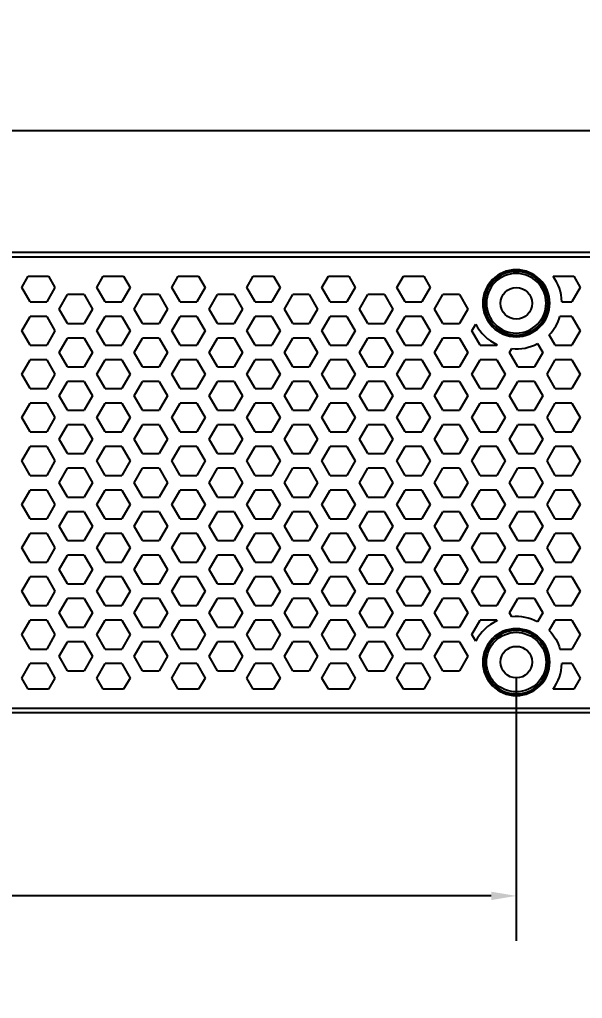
# Model space of a CAD drawing. Header units: inches. Extents: x 0.1 to 21.8, y 1.5 to 18.3.
# Drawn here: x 14.149 to 16.393, y 9.399 to 13.305 of the extents above; entities that cross this region are included whole.
import ezdxf

# ---------------------------------------------------------------- set-up
doc = ezdxf.new("R2010")
doc.units = ezdxf.units.IN
doc.header["$MEASUREMENT"] = 0
doc.layers.get('Defpoints').update_dxf_attribs({"color": 1})
doc.layers.add('Honeycomb', color=7, linetype='Continuous', true_color=0xffffff)
doc.styles.get("Standard").update_dxf_attribs({"font": 'Arial.ttf'})
doc.dimstyles.new('.1 DIM', dxfattribs={"dimscale": 0, "dimtxt": 0.15, "dimasz": 0.1, "dimexe": 0.18, "dimexo": 0.0625, "dimgap": 0.09, "dimtad": 0, "dimtih": 1, "dimtoh": 1, "dimdec": 5, "dimzin": 0, "dimdsep": 46, "dimlunit": 4, "dimtxsty": 'Standard', "dimcen": 0.09, "dimadec": 0, "dimazin": 0, "dimtfac": 1, "dimtdec": 5, "dimtofl": 0, "dimtmove": 0, "dimatfit": 3, "dimfxl": 1, "dimtolj": 1, "dimtzin": 0, "dimarcsym": 0})

# ---------------------------------------------------------------- blocks, each defined once
blk = doc.blocks.new('*D34')
at = {"layer": 'Defpoints', "color": 0, "lineweight": -2, "transparency": 16777216}
for p, q in [((5.7391, 11.5196), (5.7391, 13.0407)), ((17.6225, 11.5196), (17.6225, 13.0407)), ((5.8391, 12.8607), (11.0229, 12.8607)), ((17.5225, 12.8607), (12.3387, 12.8607))]:
    blk.add_line(p, q, dxfattribs=at)
at = {"layer": 'Defpoints', "color": 0, "transparency": 16777216}
for p in [(17.6225, 12.8607), (5.7391, 11.4571), (17.6225, 11.4571)]:
    blk.add_point(p, dxfattribs=at)
for points in [[(5.8391, 12.8773), (5.8391, 12.844), (5.7391, 12.8607)], [(17.5225, 12.8773), (17.5225, 12.844), (17.6225, 12.8607)]]:
    blk.add_solid(points, dxfattribs=at)
at = {"layer": 'Defpoints', "color": 0, "transparency": 16777216, "char_height": 0.15, "attachment_point": 5}
for s, insert in [('\\A1;11{\\H1x;\\S7/8;}"', (11.6808, 13.125)), ('\\A1;[301.84 mm]', (11.6808, 12.6752))]:
    blk.add_mtext(s, dxfattribs=dict(at, insert=insert))
blk = doc.blocks.new('*D35')
at = {"layer": 'Defpoints', "color": 0, "lineweight": -2, "transparency": 16777216}
for p, q in [((7.2322, 10.6786), (7.2322, 9.6283)), ((16.1294, 10.6786), (16.1294, 9.6283)), ((7.3322, 9.8083), (11.0229, 9.8083)), ((16.0294, 9.8083), (12.3387, 9.8083))]:
    blk.add_line(p, q, dxfattribs=at)
at = {"layer": 'Defpoints', "color": 0, "transparency": 16777216}
for p in [(7.2322, 10.7411), (16.1294, 10.7411), (16.1294, 9.8083)]:
    blk.add_point(p, dxfattribs=at)
for points in [[(7.3322, 9.8249), (7.3322, 9.7916), (7.2322, 9.8083)], [(16.0294, 9.8249), (16.0294, 9.7916), (16.1294, 9.8083)]]:
    blk.add_solid(points, dxfattribs=at)
at = {"layer": 'Defpoints', "color": 0, "transparency": 16777216, "char_height": 0.15, "attachment_point": 5}
for s, insert in [('\\A1;8{\\H1x;\\S29/32;}"', (11.6808, 10.0757)), ('\\A1;[225.99 mm]', (11.6808, 9.6228))]:
    blk.add_mtext(s, dxfattribs=dict(at, insert=insert))

msp = doc.modelspace()

# ---------------------------------------------------------------- linework, layer by layer
at = {"layer": 'Honeycomb', "color": 250, "linetype": 'Continuous'}
for p, q in [((17.607626, 12.375964), (5.753976, 12.375964)), ((5.770691, 12.358748), (17.590911, 12.358748)), ((14.157667, 12.236569), (14.183426, 12.281185)), ((14.183426, 12.281185), (14.264492, 12.281185)), ((14.264492, 12.281185), (14.290251, 12.236569)), ((14.456862, 12.236569), (14.482621, 12.281185)), ((14.482621, 12.281185), (14.563687, 12.281185)), ((14.563687, 12.281185), (14.589446, 12.236569)), ((14.756057, 12.236569), (14.781817, 12.281185)), ((14.781817, 12.281185), (14.862882, 12.281185)), ((14.862882, 12.281185), (14.888641, 12.236569)), ((15.055252, 12.236569), (15.081012, 12.281185)), ((15.081012, 12.281185), (15.162077, 12.281185)), ((15.162077, 12.281185), (15.187836, 12.236569)), ((15.354447, 12.236569), (15.380207, 12.281185)), ((15.380207, 12.281185), (15.461272, 12.281185)), ((15.461272, 12.281185), (15.487031, 12.236569)), ((15.653643, 12.236569), (15.679402, 12.281185)), ((15.679402, 12.281185), (15.760467, 12.281185)), ((15.760467, 12.281185), (15.786226, 12.236569)), ((16.275878, 12.281185), (16.358857, 12.281185)), ((16.358857, 12.281185), (16.384616, 12.236569)), ((14.190813, 12.179158), (14.157667, 12.236569)), ((14.290251, 12.236569), (14.257105, 12.179158)), ((14.490008, 12.179158), (14.456862, 12.236569)), ((14.589446, 12.236569), (14.5563, 12.179158)), ((14.789203, 12.179158), (14.756057, 12.236569)), ((14.888641, 12.236569), (14.855495, 12.179158)), ((15.088398, 12.179158), (15.055252, 12.236569)), ((15.187836, 12.236569), (15.15469, 12.179158)), ((15.387593, 12.179158), (15.354447, 12.236569)), ((15.487031, 12.236569), (15.453885, 12.179158)), ((15.686788, 12.179158), (15.653643, 12.236569)), ((15.786226, 12.236569), (15.75308, 12.179158)), ((16.384616, 12.236569), (16.35147, 12.179158)), ((14.307265, 12.149959), (14.340411, 12.20737)), ((14.406702, 12.20737), (14.340411, 12.20737)), ((14.406702, 12.20737), (14.439848, 12.149959)), ((14.60646, 12.149959), (14.639606, 12.20737)), ((14.705898, 12.20737), (14.639606, 12.20737)), ((14.705898, 12.20737), (14.739043, 12.149959)), ((14.905655, 12.149959), (14.938801, 12.20737)), ((15.005093, 12.20737), (14.938801, 12.20737)), ((15.005093, 12.20737), (15.038238, 12.149959)), ((15.20485, 12.149959), (15.237996, 12.20737)), ((15.304288, 12.20737), (15.237996, 12.20737)), ((15.304288, 12.20737), (15.337434, 12.149959)), ((15.504045, 12.149959), (15.537191, 12.20737)), ((15.603483, 12.20737), (15.537191, 12.20737)), ((15.603483, 12.20737), (15.636629, 12.149959)), ((15.80324, 12.149959), (15.836386, 12.20737)), ((15.902678, 12.20737), (15.836386, 12.20737)), ((15.902678, 12.20737), (15.935824, 12.149959)), ((14.190813, 12.179158), (14.257105, 12.179158)), ((14.340411, 12.092549), (14.307265, 12.149959)), ((14.439848, 12.149959), (14.406702, 12.092549)), ((14.490008, 12.179158), (14.5563, 12.179158)), ((14.639606, 12.092549), (14.60646, 12.149959)), ((14.739043, 12.149959), (14.705898, 12.092549)), ((14.789203, 12.179158), (14.855495, 12.179158)), ((14.938801, 12.092549), (14.905655, 12.149959)), ((15.038238, 12.149959), (15.005093, 12.092549)), ((15.088398, 12.179158), (15.15469, 12.179158)), ((15.237996, 12.092549), (15.20485, 12.149959)), ((15.337434, 12.149959), (15.304288, 12.092549)), ((15.387593, 12.179158), (15.453885, 12.179158)), ((15.537191, 12.092549), (15.504045, 12.149959)), ((15.636629, 12.149959), (15.603483, 12.092549)), ((15.686788, 12.179158), (15.75308, 12.179158)), ((15.836386, 12.092549), (15.80324, 12.149959)), ((15.935824, 12.149959), (15.902678, 12.092549)), ((16.311324, 12.179158), (16.35147, 12.179158)), ((14.157667, 12.06335), (14.190813, 12.120761)), ((14.257105, 12.120761), (14.190813, 12.120761)), ((14.257105, 12.120761), (14.290251, 12.06335)), ((14.456862, 12.06335), (14.490008, 12.120761)), ((14.5563, 12.120761), (14.490008, 12.120761)), ((14.5563, 12.120761), (14.589446, 12.06335)), ((14.756057, 12.06335), (14.789203, 12.120761)), ((14.855495, 12.120761), (14.789203, 12.120761)), ((14.855495, 12.120761), (14.888641, 12.06335)), ((15.055252, 12.06335), (15.088398, 12.120761)), ((15.15469, 12.120761), (15.088398, 12.120761)), ((15.15469, 12.120761), (15.187836, 12.06335)), ((15.354447, 12.06335), (15.387593, 12.120761)), ((15.453885, 12.120761), (15.387593, 12.120761)), ((15.453885, 12.120761), (15.487031, 12.06335)), ((15.653643, 12.06335), (15.686788, 12.120761)), ((15.75308, 12.120761), (15.686788, 12.120761)), ((15.75308, 12.120761), (15.786226, 12.06335)), ((16.35147, 12.120761), (16.303736, 12.120761)), ((16.35147, 12.120761), (16.384616, 12.06335)), ((14.340411, 12.092549), (14.406702, 12.092549)), ((14.639606, 12.092549), (14.705898, 12.092549)), ((14.938801, 12.092549), (15.005093, 12.092549)), ((15.237996, 12.092549), (15.304288, 12.092549)), ((15.537191, 12.092549), (15.603483, 12.092549)), ((15.836386, 12.092549), (15.902678, 12.092549)), ((15.952838, 12.06335), (15.967773, 12.08922)), ((14.190813, 12.00594), (14.157667, 12.06335)), ((14.290251, 12.06335), (14.257105, 12.00594)), ((14.307265, 11.976741), (14.340411, 12.034152)), ((14.406702, 12.034152), (14.340411, 12.034152)), ((14.406702, 12.034152), (14.439848, 11.976741)), ((14.490008, 12.00594), (14.456862, 12.06335)), ((14.589446, 12.06335), (14.5563, 12.00594)), ((14.60646, 11.976741), (14.639606, 12.034152)), ((14.705898, 12.034152), (14.639606, 12.034152)), ((14.705898, 12.034152), (14.739043, 11.976741)), ((14.789203, 12.00594), (14.756057, 12.06335)), ((14.888641, 12.06335), (14.855495, 12.00594)), ((14.905655, 11.976741), (14.938801, 12.034152)), ((15.005093, 12.034152), (14.938801, 12.034152)), ((15.005093, 12.034152), (15.038238, 11.976741)), ((15.088398, 12.00594), (15.055252, 12.06335)), ((15.187836, 12.06335), (15.15469, 12.00594)), ((15.20485, 11.976741), (15.237996, 12.034152)), ((15.304288, 12.034152), (15.237996, 12.034152)), ((15.304288, 12.034152), (15.337434, 11.976741)), ((15.387593, 12.00594), (15.354447, 12.06335)), ((15.487031, 12.06335), (15.453885, 12.00594)), ((15.504045, 11.976741), (15.537191, 12.034152)), ((15.603483, 12.034152), (15.537191, 12.034152)), ((15.603483, 12.034152), (15.636629, 11.976741)), ((15.686788, 12.00594), (15.653643, 12.06335)), ((15.786226, 12.06335), (15.75308, 12.00594)), ((15.80324, 11.976741), (15.836386, 12.034152)), ((15.902678, 12.034152), (15.836386, 12.034152)), ((15.902678, 12.034152), (15.935824, 11.976741)), ((15.985983, 12.00594), (15.952838, 12.06335)), ((16.285179, 12.00594), (16.261172, 12.04752)), ((16.384616, 12.06335), (16.35147, 12.00594)), ((14.190813, 12.00594), (14.257105, 12.00594)), ((14.490008, 12.00594), (14.5563, 12.00594)), ((14.789203, 12.00594), (14.855495, 12.00594)), ((15.088398, 12.00594), (15.15469, 12.00594)), ((15.387593, 12.00594), (15.453885, 12.00594)), ((15.686788, 12.00594), (15.75308, 12.00594)), ((15.985983, 12.00594), (16.052275, 12.00594)), ((16.05329, 12.007698), (16.052275, 12.00594)), ((16.102435, 11.976741), (16.111217, 11.991952)), ((16.214545, 12.012203), (16.235019, 11.976741)), ((16.285179, 12.00594), (16.35147, 12.00594)), ((14.340411, 11.919331), (14.307265, 11.976741)), ((14.439848, 11.976741), (14.406702, 11.919331)), ((14.639606, 11.919331), (14.60646, 11.976741)), ((14.739043, 11.976741), (14.705898, 11.919331)), ((14.938801, 11.919331), (14.905655, 11.976741)), ((15.038238, 11.976741), (15.005093, 11.919331)), ((15.237996, 11.919331), (15.20485, 11.976741)), ((15.337434, 11.976741), (15.304288, 11.919331)), ((15.537191, 11.919331), (15.504045, 11.976741)), ((15.636629, 11.976741), (15.603483, 11.919331)), ((15.836386, 11.919331), (15.80324, 11.976741)), ((15.935824, 11.976741), (15.902678, 11.919331)), ((16.135581, 11.919331), (16.102435, 11.976741)), ((16.235019, 11.976741), (16.201873, 11.919331)), ((14.157667, 11.890132), (14.190813, 11.947543)), ((14.257105, 11.947543), (14.190813, 11.947543)), ((14.257105, 11.947543), (14.290251, 11.890132)), ((14.340411, 11.919331), (14.406702, 11.919331)), ((14.456862, 11.890132), (14.490008, 11.947543)), ((14.5563, 11.947543), (14.490008, 11.947543)), ((14.5563, 11.947543), (14.589446, 11.890132)), ((14.639606, 11.919331), (14.705898, 11.919331)), ((14.756057, 11.890132), (14.789203, 11.947543)), ((14.855495, 11.947543), (14.789203, 11.947543)), ((14.855495, 11.947543), (14.888641, 11.890132)), ((14.938801, 11.919331), (15.005093, 11.919331)), ((15.055252, 11.890132), (15.088398, 11.947543)), ((15.15469, 11.947543), (15.088398, 11.947543)), ((15.15469, 11.947543), (15.187836, 11.890132)), ((15.237996, 11.919331), (15.304288, 11.919331)), ((15.354447, 11.890132), (15.387593, 11.947543)), ((15.453885, 11.947543), (15.387593, 11.947543)), ((15.453885, 11.947543), (15.487031, 11.890132)), ((15.537191, 11.919331), (15.603483, 11.919331)), ((15.653643, 11.890132), (15.686788, 11.947543)), ((15.75308, 11.947543), (15.686788, 11.947543)), ((15.75308, 11.947543), (15.786226, 11.890132)), ((15.836386, 11.919331), (15.902678, 11.919331)), ((15.952838, 11.890132), (15.985983, 11.947543)), ((16.052275, 11.947543), (15.985983, 11.947543)), ((16.052275, 11.947543), (16.085421, 11.890132)), ((16.135581, 11.919331), (16.201873, 11.919331)), ((16.252033, 11.890132), (16.285179, 11.947543)), ((16.35147, 11.947543), (16.285179, 11.947543)), ((16.35147, 11.947543), (16.384616, 11.890132)), ((14.190813, 11.832722), (14.157667, 11.890132)), ((14.290251, 11.890132), (14.257105, 11.832722)), ((14.490008, 11.832722), (14.456862, 11.890132)), ((14.589446, 11.890132), (14.5563, 11.832722)), ((14.789203, 11.832722), (14.756057, 11.890132)), ((14.888641, 11.890132), (14.855495, 11.832722)), ((15.088398, 11.832722), (15.055252, 11.890132)), ((15.187836, 11.890132), (15.15469, 11.832722)), ((15.387593, 11.832722), (15.354447, 11.890132)), ((15.487031, 11.890132), (15.453885, 11.832722)), ((15.686788, 11.832722), (15.653643, 11.890132)), ((15.786226, 11.890132), (15.75308, 11.832722)), ((15.985983, 11.832722), (15.952838, 11.890132)), ((16.085421, 11.890132), (16.052275, 11.832722)), ((16.285179, 11.832722), (16.252033, 11.890132)), ((16.384616, 11.890132), (16.35147, 11.832722)), ((14.307265, 11.803523), (14.340411, 11.860933)), ((14.406702, 11.860933), (14.340411, 11.860933)), ((14.406702, 11.860933), (14.439848, 11.803523)), ((14.60646, 11.803523), (14.639606, 11.860933)), ((14.705898, 11.860933), (14.639606, 11.860933)), ((14.705898, 11.860933), (14.739043, 11.803523)), ((14.905655, 11.803523), (14.938801, 11.860933)), ((15.005093, 11.860933), (14.938801, 11.860933)), ((15.005093, 11.860933), (15.038238, 11.803523)), ((15.20485, 11.803523), (15.237996, 11.860933)), ((15.304288, 11.860933), (15.237996, 11.860933)), ((15.304288, 11.860933), (15.337434, 11.803523)), ((15.504045, 11.803523), (15.537191, 11.860933)), ((15.603483, 11.860933), (15.537191, 11.860933)), ((15.603483, 11.860933), (15.636629, 11.803523)), ((15.80324, 11.803523), (15.836386, 11.860933)), ((15.902678, 11.860933), (15.836386, 11.860933)), ((15.902678, 11.860933), (15.935824, 11.803523)), ((16.102435, 11.803523), (16.135581, 11.860933)), ((16.201873, 11.860933), (16.135581, 11.860933)), ((16.201873, 11.860933), (16.235019, 11.803523)), ((14.190813, 11.832722), (14.257105, 11.832722)), ((14.340411, 11.746113), (14.307265, 11.803523)), ((14.439848, 11.803523), (14.406702, 11.746113)), ((14.490008, 11.832722), (14.5563, 11.832722)), ((14.639606, 11.746113), (14.60646, 11.803523)), ((14.739043, 11.803523), (14.705898, 11.746113)), ((14.789203, 11.832722), (14.855495, 11.832722)), ((14.938801, 11.746113), (14.905655, 11.803523)), ((15.038238, 11.803523), (15.005093, 11.746113)), ((15.088398, 11.832722), (15.15469, 11.832722)), ((15.237996, 11.746113), (15.20485, 11.803523)), ((15.337434, 11.803523), (15.304288, 11.746113)), ((15.387593, 11.832722), (15.453885, 11.832722)), ((15.537191, 11.746113), (15.504045, 11.803523)), ((15.636629, 11.803523), (15.603483, 11.746113)), ((15.686788, 11.832722), (15.75308, 11.832722)), ((15.836386, 11.746113), (15.80324, 11.803523)), ((15.935824, 11.803523), (15.902678, 11.746113)), ((15.985983, 11.832722), (16.052275, 11.832722)), ((16.135581, 11.746113), (16.102435, 11.803523)), ((16.235019, 11.803523), (16.201873, 11.746113)), ((16.285179, 11.832722), (16.35147, 11.832722)), ((14.157667, 11.716914), (14.190813, 11.774324)), ((14.257105, 11.774324), (14.190813, 11.774324)), ((14.257105, 11.774324), (14.290251, 11.716914)), ((14.456862, 11.716914), (14.490008, 11.774324)), ((14.5563, 11.774324), (14.490008, 11.774324)), ((14.5563, 11.774324), (14.589446, 11.716914)), ((14.756057, 11.716914), (14.789203, 11.774324)), ((14.855495, 11.774324), (14.789203, 11.774324)), ((14.855495, 11.774324), (14.888641, 11.716914)), ((15.055252, 11.716914), (15.088398, 11.774324)), ((15.15469, 11.774324), (15.088398, 11.774324)), ((15.15469, 11.774324), (15.187836, 11.716914)), ((15.354447, 11.716914), (15.387593, 11.774324)), ((15.453885, 11.774324), (15.387593, 11.774324)), ((15.453885, 11.774324), (15.487031, 11.716914)), ((15.653643, 11.716914), (15.686788, 11.774324)), ((15.75308, 11.774324), (15.686788, 11.774324)), ((15.75308, 11.774324), (15.786226, 11.716914)), ((15.952838, 11.716914), (15.985983, 11.774324)), ((16.052275, 11.774324), (15.985983, 11.774324)), ((16.052275, 11.774324), (16.085421, 11.716914)), ((16.252033, 11.716914), (16.285179, 11.774324)), ((16.35147, 11.774324), (16.285179, 11.774324)), ((16.35147, 11.774324), (16.384616, 11.716914)), ((14.340411, 11.746113), (14.406702, 11.746113)), ((14.639606, 11.746113), (14.705898, 11.746113)), ((14.938801, 11.746113), (15.005093, 11.746113)), ((15.237996, 11.746113), (15.304288, 11.746113)), ((15.537191, 11.746113), (15.603483, 11.746113)), ((15.836386, 11.746113), (15.902678, 11.746113)), ((16.135581, 11.746113), (16.201873, 11.746113)), ((14.190813, 11.659504), (14.157667, 11.716914)), ((14.290251, 11.716914), (14.257105, 11.659504)), ((14.307265, 11.630305), (14.340411, 11.687715)), ((14.406702, 11.687715), (14.340411, 11.687715)), ((14.406702, 11.687715), (14.439848, 11.630305)), ((14.490008, 11.659504), (14.456862, 11.716914)), ((14.589446, 11.716914), (14.5563, 11.659504)), ((14.60646, 11.630305), (14.639606, 11.687715)), ((14.705898, 11.687715), (14.639606, 11.687715)), ((14.705898, 11.687715), (14.739043, 11.630305)), ((14.789203, 11.659504), (14.756057, 11.716914)), ((14.888641, 11.716914), (14.855495, 11.659504)), ((14.905655, 11.630305), (14.938801, 11.687715)), ((15.005093, 11.687715), (14.938801, 11.687715)), ((15.005093, 11.687715), (15.038238, 11.630305)), ((15.088398, 11.659504), (15.055252, 11.716914)), ((15.187836, 11.716914), (15.15469, 11.659504)), ((15.20485, 11.630305), (15.237996, 11.687715)), ((15.304288, 11.687715), (15.237996, 11.687715)), ((15.304288, 11.687715), (15.337434, 11.630305)), ((15.387593, 11.659504), (15.354447, 11.716914)), ((15.487031, 11.716914), (15.453885, 11.659504)), ((15.504045, 11.630305), (15.537191, 11.687715)), ((15.603483, 11.687715), (15.537191, 11.687715)), ((15.603483, 11.687715), (15.636629, 11.630305)), ((15.686788, 11.659504), (15.653643, 11.716914)), ((15.786226, 11.716914), (15.75308, 11.659504)), ((15.80324, 11.630305), (15.836386, 11.687715)), ((15.902678, 11.687715), (15.836386, 11.687715)), ((15.902678, 11.687715), (15.935824, 11.630305)), ((15.985983, 11.659504), (15.952838, 11.716914)), ((16.085421, 11.716914), (16.052275, 11.659504)), ((16.102435, 11.630305), (16.135581, 11.687715)), ((16.201873, 11.687715), (16.135581, 11.687715)), ((16.201873, 11.687715), (16.235019, 11.630305)), ((16.285179, 11.659504), (16.252033, 11.716914)), ((16.384616, 11.716914), (16.35147, 11.659504)), ((14.190813, 11.659504), (14.257105, 11.659504)), ((14.490008, 11.659504), (14.5563, 11.659504)), ((14.789203, 11.659504), (14.855495, 11.659504)), ((15.088398, 11.659504), (15.15469, 11.659504)), ((15.387593, 11.659504), (15.453885, 11.659504)), ((15.686788, 11.659504), (15.75308, 11.659504)), ((15.985983, 11.659504), (16.052275, 11.659504)), ((16.285179, 11.659504), (16.35147, 11.659504)), ((14.157667, 11.543696), (14.190813, 11.601106)), ((14.257105, 11.601106), (14.190813, 11.601106)), ((14.257105, 11.601106), (14.290251, 11.543696)), ((14.340411, 11.572894), (14.307265, 11.630305)), ((14.439848, 11.630305), (14.406702, 11.572894)), ((14.456862, 11.543696), (14.490008, 11.601106)), ((14.5563, 11.601106), (14.490008, 11.601106)), ((14.5563, 11.601106), (14.589446, 11.543696)), ((14.639606, 11.572894), (14.60646, 11.630305)), ((14.739043, 11.630305), (14.705898, 11.572894)), ((14.756057, 11.543696), (14.789203, 11.601106)), ((14.855495, 11.601106), (14.789203, 11.601106)), ((14.855495, 11.601106), (14.888641, 11.543696)), ((14.938801, 11.572894), (14.905655, 11.630305)), ((15.038238, 11.630305), (15.005093, 11.572894)), ((15.055252, 11.543696), (15.088398, 11.601106)), ((15.15469, 11.601106), (15.088398, 11.601106)), ((15.15469, 11.601106), (15.187836, 11.543696)), ((15.237996, 11.572894), (15.20485, 11.630305)), ((15.337434, 11.630305), (15.304288, 11.572894)), ((15.354447, 11.543696), (15.387593, 11.601106)), ((15.453885, 11.601106), (15.387593, 11.601106)), ((15.453885, 11.601106), (15.487031, 11.543696)), ((15.537191, 11.572894), (15.504045, 11.630305)), ((15.636629, 11.630305), (15.603483, 11.572894)), ((15.653643, 11.543696), (15.686788, 11.601106)), ((15.75308, 11.601106), (15.686788, 11.601106)), ((15.75308, 11.601106), (15.786226, 11.543696)), ((15.836386, 11.572894), (15.80324, 11.630305)), ((15.935824, 11.630305), (15.902678, 11.572894)), ((15.952838, 11.543696), (15.985983, 11.601106)), ((16.052275, 11.601106), (15.985983, 11.601106)), ((16.052275, 11.601106), (16.085421, 11.543696)), ((16.135581, 11.572894), (16.102435, 11.630305)), ((16.235019, 11.630305), (16.201873, 11.572894)), ((16.252033, 11.543696), (16.285179, 11.601106)), ((16.35147, 11.601106), (16.285179, 11.601106)), ((16.35147, 11.601106), (16.384616, 11.543696)), ((14.340411, 11.572894), (14.406702, 11.572894)), ((14.639606, 11.572894), (14.705898, 11.572894)), ((14.938801, 11.572894), (15.005093, 11.572894)), ((15.237996, 11.572894), (15.304288, 11.572894)), ((15.537191, 11.572894), (15.603483, 11.572894)), ((15.836386, 11.572894), (15.902678, 11.572894)), ((16.135581, 11.572894), (16.201873, 11.572894)), ((14.190813, 11.486285), (14.157667, 11.543696)), ((14.290251, 11.543696), (14.257105, 11.486285)), ((14.490008, 11.486285), (14.456862, 11.543696)), ((14.589446, 11.543696), (14.5563, 11.486285)), ((14.789203, 11.486285), (14.756057, 11.543696)), ((14.888641, 11.543696), (14.855495, 11.486285)), ((15.088398, 11.486285), (15.055252, 11.543696)), ((15.187836, 11.543696), (15.15469, 11.486285)), ((15.387593, 11.486285), (15.354447, 11.543696)), ((15.487031, 11.543696), (15.453885, 11.486285)), ((15.686788, 11.486285), (15.653643, 11.543696)), ((15.786226, 11.543696), (15.75308, 11.486285)), ((15.985983, 11.486285), (15.952838, 11.543696)), ((16.085421, 11.543696), (16.052275, 11.486285)), ((16.285179, 11.486285), (16.252033, 11.543696)), ((16.384616, 11.543696), (16.35147, 11.486285)), ((14.190813, 11.486285), (14.257105, 11.486285)), ((14.307265, 11.457087), (14.340411, 11.514497)), ((14.406702, 11.514497), (14.340411, 11.514497)), ((14.406702, 11.514497), (14.439848, 11.457087)), ((14.490008, 11.486285), (14.5563, 11.486285)), ((14.60646, 11.457087), (14.639606, 11.514497)), ((14.705898, 11.514497), (14.639606, 11.514497)), ((14.705898, 11.514497), (14.739043, 11.457087)), ((14.789203, 11.486285), (14.855495, 11.486285)), ((14.905655, 11.457087), (14.938801, 11.514497)), ((15.005093, 11.514497), (14.938801, 11.514497)), ((15.005093, 11.514497), (15.038238, 11.457087)), ((15.088398, 11.486285), (15.15469, 11.486285)), ((15.20485, 11.457087), (15.237996, 11.514497)), ((15.304288, 11.514497), (15.237996, 11.514497)), ((15.304288, 11.514497), (15.337434, 11.457087)), ((15.387593, 11.486285), (15.453885, 11.486285)), ((15.504045, 11.457087), (15.537191, 11.514497)), ((15.603483, 11.514497), (15.537191, 11.514497)), ((15.603483, 11.514497), (15.636629, 11.457087)), ((15.686788, 11.486285), (15.75308, 11.486285)), ((15.80324, 11.457087), (15.836386, 11.514497)), ((15.902678, 11.514497), (15.836386, 11.514497)), ((15.902678, 11.514497), (15.935824, 11.457087)), ((15.985983, 11.486285), (16.052275, 11.486285)), ((16.102435, 11.457087), (16.135581, 11.514497)), ((16.201873, 11.514497), (16.135581, 11.514497)), ((16.201873, 11.514497), (16.235019, 11.457087)), ((16.285179, 11.486285), (16.35147, 11.486285)), ((14.340411, 11.399676), (14.307265, 11.457087)), ((14.439848, 11.457087), (14.406702, 11.399676)), ((14.639606, 11.399676), (14.60646, 11.457087)), ((14.739043, 11.457087), (14.705898, 11.399676)), ((14.938801, 11.399676), (14.905655, 11.457087)), ((15.038238, 11.457087), (15.005093, 11.399676)), ((15.237996, 11.399676), (15.20485, 11.457087)), ((15.337434, 11.457087), (15.304288, 11.399676)), ((15.537191, 11.399676), (15.504045, 11.457087)), ((15.636629, 11.457087), (15.603483, 11.399676)), ((15.836386, 11.399676), (15.80324, 11.457087)), ((15.935824, 11.457087), (15.902678, 11.399676)), ((16.135581, 11.399676), (16.102435, 11.457087)), ((16.235019, 11.457087), (16.201873, 11.399676)), ((14.157667, 11.370478), (14.190813, 11.427888)), ((14.257105, 11.427888), (14.190813, 11.427888)), ((14.257105, 11.427888), (14.290251, 11.370478)), ((14.456862, 11.370478), (14.490008, 11.427888)), ((14.5563, 11.427888), (14.490008, 11.427888)), ((14.5563, 11.427888), (14.589446, 11.370478)), ((14.756057, 11.370478), (14.789203, 11.427888)), ((14.855495, 11.427888), (14.789203, 11.427888)), ((14.855495, 11.427888), (14.888641, 11.370478)), ((15.055252, 11.370478), (15.088398, 11.427888)), ((15.15469, 11.427888), (15.088398, 11.427888)), ((15.15469, 11.427888), (15.187836, 11.370478)), ((15.354447, 11.370478), (15.387593, 11.427888)), ((15.453885, 11.427888), (15.387593, 11.427888)), ((15.453885, 11.427888), (15.487031, 11.370478)), ((15.653643, 11.370478), (15.686788, 11.427888)), ((15.75308, 11.427888), (15.686788, 11.427888)), ((15.75308, 11.427888), (15.786226, 11.370478)), ((15.952838, 11.370478), (15.985983, 11.427888)), ((16.052275, 11.427888), (15.985983, 11.427888)), ((16.052275, 11.427888), (16.085421, 11.370478)), ((16.252033, 11.370478), (16.285179, 11.427888)), ((16.35147, 11.427888), (16.285179, 11.427888)), ((16.35147, 11.427888), (16.384616, 11.370478)), ((14.190813, 11.313067), (14.157667, 11.370478)), ((14.290251, 11.370478), (14.257105, 11.313067)), ((14.340411, 11.399676), (14.406702, 11.399676)), ((14.490008, 11.313067), (14.456862, 11.370478)), ((14.589446, 11.370478), (14.5563, 11.313067)), ((14.639606, 11.399676), (14.705898, 11.399676)), ((14.789203, 11.313067), (14.756057, 11.370478)), ((14.888641, 11.370478), (14.855495, 11.313067)), ((14.938801, 11.399676), (15.005093, 11.399676)), ((15.088398, 11.313067), (15.055252, 11.370478)), ((15.187836, 11.370478), (15.15469, 11.313067)), ((15.237996, 11.399676), (15.304288, 11.399676)), ((15.387593, 11.313067), (15.354447, 11.370478)), ((15.487031, 11.370478), (15.453885, 11.313067)), ((15.537191, 11.399676), (15.603483, 11.399676)), ((15.686788, 11.313067), (15.653643, 11.370478)), ((15.786226, 11.370478), (15.75308, 11.313067)), ((15.836386, 11.399676), (15.902678, 11.399676)), ((15.985983, 11.313067), (15.952838, 11.370478)), ((16.085421, 11.370478), (16.052275, 11.313067)), ((16.135581, 11.399676), (16.201873, 11.399676)), ((16.285179, 11.313067), (16.252033, 11.370478)), ((16.384616, 11.370478), (16.35147, 11.313067)), ((14.307265, 11.283868), (14.340411, 11.341279)), ((14.406702, 11.341279), (14.340411, 11.341279)), ((14.406702, 11.341279), (14.439848, 11.283868)), ((14.60646, 11.283868), (14.639606, 11.341279)), ((14.705898, 11.341279), (14.639606, 11.341279)), ((14.705898, 11.341279), (14.739043, 11.283868)), ((14.905655, 11.283868), (14.938801, 11.341279)), ((15.005093, 11.341279), (14.938801, 11.341279)), ((15.005093, 11.341279), (15.038238, 11.283868)), ((15.20485, 11.283868), (15.237996, 11.341279)), ((15.304288, 11.341279), (15.237996, 11.341279)), ((15.304288, 11.341279), (15.337434, 11.283868)), ((15.504045, 11.283868), (15.537191, 11.341279)), ((15.603483, 11.341279), (15.537191, 11.341279)), ((15.603483, 11.341279), (15.636629, 11.283868)), ((15.80324, 11.283868), (15.836386, 11.341279)), ((15.902678, 11.341279), (15.836386, 11.341279)), ((15.902678, 11.341279), (15.935824, 11.283868)), ((16.102435, 11.283868), (16.135581, 11.341279)), ((16.201873, 11.341279), (16.135581, 11.341279)), ((16.201873, 11.341279), (16.235019, 11.283868)), ((14.190813, 11.313067), (14.257105, 11.313067)), ((14.490008, 11.313067), (14.5563, 11.313067)), ((14.789203, 11.313067), (14.855495, 11.313067)), ((15.088398, 11.313067), (15.15469, 11.313067)), ((15.387593, 11.313067), (15.453885, 11.313067)), ((15.686788, 11.313067), (15.75308, 11.313067)), ((15.985983, 11.313067), (16.052275, 11.313067)), ((16.285179, 11.313067), (16.35147, 11.313067)), ((14.157667, 11.197259), (14.190813, 11.25467)), ((14.257105, 11.25467), (14.190813, 11.25467)), ((14.257105, 11.25467), (14.290251, 11.197259)), ((14.340411, 11.226458), (14.307265, 11.283868)), ((14.439848, 11.283868), (14.406702, 11.226458)), ((14.456862, 11.197259), (14.490008, 11.25467)), ((14.5563, 11.25467), (14.490008, 11.25467)), ((14.5563, 11.25467), (14.589446, 11.197259)), ((14.639606, 11.226458), (14.60646, 11.283868)), ((14.739043, 11.283868), (14.705898, 11.226458)), ((14.756057, 11.197259), (14.789203, 11.25467)), ((14.855495, 11.25467), (14.789203, 11.25467)), ((14.855495, 11.25467), (14.888641, 11.197259)), ((14.938801, 11.226458), (14.905655, 11.283868)), ((15.038238, 11.283868), (15.005093, 11.226458)), ((15.055252, 11.197259), (15.088398, 11.25467)), ((15.15469, 11.25467), (15.088398, 11.25467)), ((15.15469, 11.25467), (15.187836, 11.197259)), ((15.237996, 11.226458), (15.20485, 11.283868)), ((15.337434, 11.283868), (15.304288, 11.226458)), ((15.354447, 11.197259), (15.387593, 11.25467)), ((15.453885, 11.25467), (15.387593, 11.25467)), ((15.453885, 11.25467), (15.487031, 11.197259)), ((15.537191, 11.226458), (15.504045, 11.283868)), ((15.636629, 11.283868), (15.603483, 11.226458)), ((15.653643, 11.197259), (15.686788, 11.25467)), ((15.75308, 11.25467), (15.686788, 11.25467)), ((15.75308, 11.25467), (15.786226, 11.197259)), ((15.836386, 11.226458), (15.80324, 11.283868)), ((15.935824, 11.283868), (15.902678, 11.226458)), ((15.952838, 11.197259), (15.985983, 11.25467)), ((16.052275, 11.25467), (15.985983, 11.25467)), ((16.052275, 11.25467), (16.085421, 11.197259)), ((16.135581, 11.226458), (16.102435, 11.283868)), ((16.235019, 11.283868), (16.201873, 11.226458)), ((16.252033, 11.197259), (16.285179, 11.25467)), ((16.35147, 11.25467), (16.285179, 11.25467)), ((16.35147, 11.25467), (16.384616, 11.197259)), ((14.340411, 11.226458), (14.406702, 11.226458)), ((14.639606, 11.226458), (14.705898, 11.226458)), ((14.938801, 11.226458), (15.005093, 11.226458)), ((15.237996, 11.226458), (15.304288, 11.226458)), ((15.537191, 11.226458), (15.603483, 11.226458)), ((15.836386, 11.226458), (15.902678, 11.226458)), ((16.135581, 11.226458), (16.201873, 11.226458)), ((14.190813, 11.139849), (14.157667, 11.197259)), ((14.290251, 11.197259), (14.257105, 11.139849)), ((14.490008, 11.139849), (14.456862, 11.197259)), ((14.589446, 11.197259), (14.5563, 11.139849)), ((14.789203, 11.139849), (14.756057, 11.197259)), ((14.888641, 11.197259), (14.855495, 11.139849)), ((15.088398, 11.139849), (15.055252, 11.197259)), ((15.187836, 11.197259), (15.15469, 11.139849)), ((15.387593, 11.139849), (15.354447, 11.197259)), ((15.487031, 11.197259), (15.453885, 11.139849)), ((15.686788, 11.139849), (15.653643, 11.197259)), ((15.786226, 11.197259), (15.75308, 11.139849)), ((15.985983, 11.139849), (15.952838, 11.197259)), ((16.085421, 11.197259), (16.052275, 11.139849)), ((16.285179, 11.139849), (16.252033, 11.197259)), ((16.384616, 11.197259), (16.35147, 11.139849)), ((14.190813, 11.139849), (14.257105, 11.139849)), ((14.307265, 11.11065), (14.340411, 11.168061)), ((14.406702, 11.168061), (14.340411, 11.168061)), ((14.406702, 11.168061), (14.439848, 11.11065)), ((14.490008, 11.139849), (14.5563, 11.139849)), ((14.60646, 11.11065), (14.639606, 11.168061)), ((14.705898, 11.168061), (14.639606, 11.168061)), ((14.705898, 11.168061), (14.739043, 11.11065)), ((14.789203, 11.139849), (14.855495, 11.139849)), ((14.905655, 11.11065), (14.938801, 11.168061)), ((15.005093, 11.168061), (14.938801, 11.168061)), ((15.005093, 11.168061), (15.038238, 11.11065)), ((15.088398, 11.139849), (15.15469, 11.139849)), ((15.20485, 11.11065), (15.237996, 11.168061)), ((15.304288, 11.168061), (15.237996, 11.168061)), ((15.304288, 11.168061), (15.337434, 11.11065)), ((15.387593, 11.139849), (15.453885, 11.139849)), ((15.504045, 11.11065), (15.537191, 11.168061)), ((15.603483, 11.168061), (15.537191, 11.168061)), ((15.603483, 11.168061), (15.636629, 11.11065)), ((15.686788, 11.139849), (15.75308, 11.139849)), ((15.80324, 11.11065), (15.836386, 11.168061)), ((15.902678, 11.168061), (15.836386, 11.168061)), ((15.902678, 11.168061), (15.935824, 11.11065)), ((15.985983, 11.139849), (16.052275, 11.139849)), ((16.102435, 11.11065), (16.135581, 11.168061)), ((16.201873, 11.168061), (16.135581, 11.168061)), ((16.201873, 11.168061), (16.235019, 11.11065)), ((16.285179, 11.139849), (16.35147, 11.139849)), ((14.340411, 11.05324), (14.307265, 11.11065)), ((14.439848, 11.11065), (14.406702, 11.05324)), ((14.639606, 11.05324), (14.60646, 11.11065)), ((14.739043, 11.11065), (14.705898, 11.05324)), ((14.938801, 11.05324), (14.905655, 11.11065)), ((15.038238, 11.11065), (15.005093, 11.05324)), ((15.237996, 11.05324), (15.20485, 11.11065)), ((15.337434, 11.11065), (15.304288, 11.05324)), ((15.537191, 11.05324), (15.504045, 11.11065)), ((15.636629, 11.11065), (15.603483, 11.05324)), ((15.836386, 11.05324), (15.80324, 11.11065)), ((15.935824, 11.11065), (15.902678, 11.05324)), ((16.135581, 11.05324), (16.102435, 11.11065)), ((16.235019, 11.11065), (16.201873, 11.05324)), ((14.157667, 11.024041), (14.190813, 11.081452)), ((14.257105, 11.081452), (14.190813, 11.081452)), ((14.257105, 11.081452), (14.290251, 11.024041)), ((14.456862, 11.024041), (14.490008, 11.081452)), ((14.5563, 11.081452), (14.490008, 11.081452)), ((14.5563, 11.081452), (14.589446, 11.024041)), ((14.756057, 11.024041), (14.789203, 11.081452)), ((14.855495, 11.081452), (14.789203, 11.081452)), ((14.855495, 11.081452), (14.888641, 11.024041)), ((15.055252, 11.024041), (15.088398, 11.081452)), ((15.15469, 11.081452), (15.088398, 11.081452)), ((15.15469, 11.081452), (15.187836, 11.024041)), ((15.354447, 11.024041), (15.387593, 11.081452)), ((15.453885, 11.081452), (15.387593, 11.081452)), ((15.453885, 11.081452), (15.487031, 11.024041)), ((15.653643, 11.024041), (15.686788, 11.081452)), ((15.75308, 11.081452), (15.686788, 11.081452)), ((15.75308, 11.081452), (15.786226, 11.024041)), ((15.952838, 11.024041), (15.985983, 11.081452)), ((16.052275, 11.081452), (15.985983, 11.081452)), ((16.052275, 11.081452), (16.085421, 11.024041)), ((16.252033, 11.024041), (16.285179, 11.081452)), ((16.35147, 11.081452), (16.285179, 11.081452)), ((16.35147, 11.081452), (16.384616, 11.024041)), ((14.190813, 10.966631), (14.157667, 11.024041)), ((14.290251, 11.024041), (14.257105, 10.966631)), ((14.340411, 11.05324), (14.406702, 11.05324)), ((14.490008, 10.966631), (14.456862, 11.024041)), ((14.589446, 11.024041), (14.5563, 10.966631)), ((14.639606, 11.05324), (14.705898, 11.05324)), ((14.789203, 10.966631), (14.756057, 11.024041)), ((14.888641, 11.024041), (14.855495, 10.966631)), ((14.938801, 11.05324), (15.005093, 11.05324)), ((15.088398, 10.966631), (15.055252, 11.024041)), ((15.187836, 11.024041), (15.15469, 10.966631)), ((15.237996, 11.05324), (15.304288, 11.05324)), ((15.387593, 10.966631), (15.354447, 11.024041)), ((15.487031, 11.024041), (15.453885, 10.966631)), ((15.537191, 11.05324), (15.603483, 11.05324)), ((15.686788, 10.966631), (15.653643, 11.024041)), ((15.786226, 11.024041), (15.75308, 10.966631)), ((15.836386, 11.05324), (15.902678, 11.05324)), ((15.985983, 10.966631), (15.952838, 11.024041)), ((16.085421, 11.024041), (16.052275, 10.966631)), ((16.135581, 11.05324), (16.201873, 11.05324)), ((16.285179, 10.966631), (16.252033, 11.024041)), ((16.384616, 11.024041), (16.35147, 10.966631)), ((14.307265, 10.937432), (14.340411, 10.994842)), ((14.406702, 10.994842), (14.340411, 10.994842)), ((14.406702, 10.994842), (14.439848, 10.937432)), ((14.60646, 10.937432), (14.639606, 10.994842)), ((14.705898, 10.994842), (14.639606, 10.994842)), ((14.705898, 10.994842), (14.739043, 10.937432)), ((14.905655, 10.937432), (14.938801, 10.994842)), ((15.005093, 10.994842), (14.938801, 10.994842)), ((15.005093, 10.994842), (15.038238, 10.937432)), ((15.20485, 10.937432), (15.237996, 10.994842)), ((15.304288, 10.994842), (15.237996, 10.994842)), ((15.304288, 10.994842), (15.337434, 10.937432)), ((15.504045, 10.937432), (15.537191, 10.994842)), ((15.603483, 10.994842), (15.537191, 10.994842)), ((15.603483, 10.994842), (15.636629, 10.937432)), ((15.80324, 10.937432), (15.836386, 10.994842)), ((15.902678, 10.994842), (15.836386, 10.994842)), ((15.902678, 10.994842), (15.935824, 10.937432)), ((16.102435, 10.937432), (16.135581, 10.994842)), ((16.201873, 10.994842), (16.135581, 10.994842)), ((16.201873, 10.994842), (16.235019, 10.937432)), ((14.190813, 10.966631), (14.257105, 10.966631)), ((14.340411, 10.880022), (14.307265, 10.937432)), ((14.439848, 10.937432), (14.406702, 10.880022)), ((14.490008, 10.966631), (14.5563, 10.966631)), ((14.639606, 10.880022), (14.60646, 10.937432)), ((14.739043, 10.937432), (14.705898, 10.880022)), ((14.789203, 10.966631), (14.855495, 10.966631)), ((14.938801, 10.880022), (14.905655, 10.937432)), ((15.038238, 10.937432), (15.005093, 10.880022)), ((15.088398, 10.966631), (15.15469, 10.966631)), ((15.237996, 10.880022), (15.20485, 10.937432)), ((15.337434, 10.937432), (15.304288, 10.880022)), ((15.387593, 10.966631), (15.453885, 10.966631)), ((15.537191, 10.880022), (15.504045, 10.937432)), ((15.636629, 10.937432), (15.603483, 10.880022)), ((15.686788, 10.966631), (15.75308, 10.966631)), ((15.836386, 10.880022), (15.80324, 10.937432)), ((15.935824, 10.937432), (15.902678, 10.880022)), ((15.985983, 10.966631), (16.052275, 10.966631)), ((16.111217, 10.922222), (16.102435, 10.937432)), ((16.235019, 10.937432), (16.214545, 10.90197)), ((16.285179, 10.966631), (16.35147, 10.966631)), ((14.157667, 10.850823), (14.190813, 10.908233)), ((14.257105, 10.908233), (14.190813, 10.908233)), ((14.257105, 10.908233), (14.290251, 10.850823)), ((14.456862, 10.850823), (14.490008, 10.908233)), ((14.5563, 10.908233), (14.490008, 10.908233)), ((14.5563, 10.908233), (14.589446, 10.850823)), ((14.756057, 10.850823), (14.789203, 10.908233)), ((14.855495, 10.908233), (14.789203, 10.908233)), ((14.855495, 10.908233), (14.888641, 10.850823)), ((15.055252, 10.850823), (15.088398, 10.908233)), ((15.15469, 10.908233), (15.088398, 10.908233)), ((15.15469, 10.908233), (15.187836, 10.850823)), ((15.354447, 10.850823), (15.387593, 10.908233)), ((15.453885, 10.908233), (15.387593, 10.908233)), ((15.453885, 10.908233), (15.487031, 10.850823)), ((15.653643, 10.850823), (15.686788, 10.908233)), ((15.75308, 10.908233), (15.686788, 10.908233)), ((15.75308, 10.908233), (15.786226, 10.850823)), ((15.952838, 10.850823), (15.985983, 10.908233)), ((16.052275, 10.908233), (15.985983, 10.908233)), ((16.052275, 10.908233), (16.05329, 10.906475)), ((16.261172, 10.866653), (16.285179, 10.908233)), ((16.35147, 10.908233), (16.285179, 10.908233)), ((16.35147, 10.908233), (16.384616, 10.850823)), ((14.340411, 10.880022), (14.406702, 10.880022)), ((14.639606, 10.880022), (14.705898, 10.880022)), ((14.938801, 10.880022), (15.005093, 10.880022)), ((15.237996, 10.880022), (15.304288, 10.880022)), ((15.537191, 10.880022), (15.603483, 10.880022)), ((15.836386, 10.880022), (15.902678, 10.880022)), ((14.190813, 10.793413), (14.157667, 10.850823)), ((14.290251, 10.850823), (14.257105, 10.793413)), ((14.307265, 10.764214), (14.340411, 10.821624)), ((14.406702, 10.821624), (14.340411, 10.821624)), ((14.406702, 10.821624), (14.439848, 10.764214)), ((14.490008, 10.793413), (14.456862, 10.850823)), ((14.589446, 10.850823), (14.5563, 10.793413)), ((14.60646, 10.764214), (14.639606, 10.821624)), ((14.705898, 10.821624), (14.639606, 10.821624)), ((14.705898, 10.821624), (14.739043, 10.764214)), ((14.789203, 10.793413), (14.756057, 10.850823)), ((14.888641, 10.850823), (14.855495, 10.793413)), ((14.905655, 10.764214), (14.938801, 10.821624)), ((15.005093, 10.821624), (14.938801, 10.821624)), ((15.005093, 10.821624), (15.038238, 10.764214)), ((15.088398, 10.793413), (15.055252, 10.850823)), ((15.187836, 10.850823), (15.15469, 10.793413)), ((15.20485, 10.764214), (15.237996, 10.821624)), ((15.304288, 10.821624), (15.237996, 10.821624)), ((15.304288, 10.821624), (15.337434, 10.764214)), ((15.387593, 10.793413), (15.354447, 10.850823)), ((15.487031, 10.850823), (15.453885, 10.793413)), ((15.504045, 10.764214), (15.537191, 10.821624)), ((15.603483, 10.821624), (15.537191, 10.821624)), ((15.603483, 10.821624), (15.636629, 10.764214)), ((15.686788, 10.793413), (15.653643, 10.850823)), ((15.786226, 10.850823), (15.75308, 10.793413)), ((15.80324, 10.764214), (15.836386, 10.821624)), ((15.902678, 10.821624), (15.836386, 10.821624)), ((15.902678, 10.821624), (15.935824, 10.764214)), ((15.967773, 10.824954), (15.952838, 10.850823)), ((16.384616, 10.850823), (16.35147, 10.793413)), ((14.190813, 10.793413), (14.257105, 10.793413)), ((14.490008, 10.793413), (14.5563, 10.793413)), ((14.789203, 10.793413), (14.855495, 10.793413)), ((15.088398, 10.793413), (15.15469, 10.793413)), ((15.387593, 10.793413), (15.453885, 10.793413)), ((15.686788, 10.793413), (15.75308, 10.793413)), ((16.303736, 10.793413), (16.35147, 10.793413)), ((14.340411, 10.706803), (14.307265, 10.764214)), ((14.439848, 10.764214), (14.406702, 10.706803)), ((14.639606, 10.706803), (14.60646, 10.764214)), ((14.739043, 10.764214), (14.705898, 10.706803)), ((14.938801, 10.706803), (14.905655, 10.764214)), ((15.038238, 10.764214), (15.005093, 10.706803)), ((15.237996, 10.706803), (15.20485, 10.764214)), ((15.337434, 10.764214), (15.304288, 10.706803)), ((15.537191, 10.706803), (15.504045, 10.764214)), ((15.636629, 10.764214), (15.603483, 10.706803)), ((15.836386, 10.706803), (15.80324, 10.764214)), ((15.935824, 10.764214), (15.902678, 10.706803)), ((14.157667, 10.677605), (14.190813, 10.735015)), ((14.257105, 10.735015), (14.190813, 10.735015)), ((14.257105, 10.735015), (14.290251, 10.677605)), ((14.340411, 10.706803), (14.406702, 10.706803)), ((14.456862, 10.677605), (14.490008, 10.735015)), ((14.5563, 10.735015), (14.490008, 10.735015)), ((14.5563, 10.735015), (14.589446, 10.677605)), ((14.639606, 10.706803), (14.705898, 10.706803)), ((14.756057, 10.677605), (14.789203, 10.735015)), ((14.855495, 10.735015), (14.789203, 10.735015)), ((14.855495, 10.735015), (14.888641, 10.677605)), ((14.938801, 10.706803), (15.005093, 10.706803)), ((15.055252, 10.677605), (15.088398, 10.735015)), ((15.15469, 10.735015), (15.088398, 10.735015)), ((15.15469, 10.735015), (15.187836, 10.677605)), ((15.237996, 10.706803), (15.304288, 10.706803)), ((15.354447, 10.677605), (15.387593, 10.735015)), ((15.453885, 10.735015), (15.387593, 10.735015)), ((15.453885, 10.735015), (15.487031, 10.677605)), ((15.537191, 10.706803), (15.603483, 10.706803)), ((15.653643, 10.677605), (15.686788, 10.735015)), ((15.75308, 10.735015), (15.686788, 10.735015)), ((15.75308, 10.735015), (15.786226, 10.677605)), ((15.836386, 10.706803), (15.902678, 10.706803)), ((16.35147, 10.735015), (16.311324, 10.735015)), ((16.35147, 10.735015), (16.384616, 10.677605)), ((14.183408, 10.633021), (14.157667, 10.677605)), ((14.290251, 10.677605), (14.26451, 10.633021)), ((14.482603, 10.633021), (14.456862, 10.677605)), ((14.589446, 10.677605), (14.563706, 10.633021)), ((14.781798, 10.633021), (14.756057, 10.677605)), ((14.888641, 10.677605), (14.862901, 10.633021)), ((15.080993, 10.633021), (15.055252, 10.677605)), ((15.187836, 10.677605), (15.162096, 10.633021)), ((15.380188, 10.633021), (15.354447, 10.677605)), ((15.487031, 10.677605), (15.461291, 10.633021)), ((15.679383, 10.633021), (15.653643, 10.677605)), ((15.786226, 10.677605), (15.760486, 10.633021)), ((16.384616, 10.677605), (16.358876, 10.633021)), ((14.26451, 10.633021), (14.183408, 10.633021)), ((14.563706, 10.633021), (14.482603, 10.633021)), ((14.862901, 10.633021), (14.781798, 10.633021)), ((15.162096, 10.633021), (15.080993, 10.633021)), ((15.461291, 10.633021), (15.380188, 10.633021)), ((15.760486, 10.633021), (15.679383, 10.633021)), ((16.358876, 10.633021), (16.275902, 10.633021)), ((17.590911, 10.555426), (5.770691, 10.555426)), ((17.607626, 10.538209), (5.753976, 10.538209))]:
    msp.add_line(p, q, dxfattribs=at)
at = {"layer": 'Honeycomb', "color": 250, "linetype": 'Continuous', "extrusion": (0, 0, -1)}
for centre, radius in [((-16.129359, 12.173111), 0.13343), ((-16.129359, 12.173111), 0.126764), ((-16.129359, 12.173111), 0.118891), ((-16.129359, 10.741062), 0.13343), ((-16.129359, 10.741062), 0.126764)]:
    msp.add_circle(centre, radius, dxfattribs=at)
at = {"layer": 'Honeycomb', "color": 250, "linetype": 'Continuous'}
for centre, radius in [((16.129359, 12.173111), 0.062988), ((16.129359, 10.741062), 0.118891), ((16.129359, 10.741062), 0.062988)]:
    msp.add_circle(centre, radius, dxfattribs=at)
for centre, start, end in [((16.129359, 12.173111), 1.903426, 36.412895), ((16.129359, 12.173111), 316.384756, 343.28957), ((16.129359, 12.173111), 207.43717, 245.303605), ((16.129359, 12.173111), 264.281158, 297.89705), ((16.129359, 10.741062), 114.696395, 152.56283), ((16.129359, 10.741062), 62.10295, 95.718842), ((16.129359, 10.741062), 323.59985, 358.096574)]:
    msp.add_arc(centre, 0.182065, start, end, dxfattribs=at)
at = {"layer": 'Honeycomb', "color": 250, "linetype": 'Continuous', "extrusion": (0, 0, -1)}
msp.add_arc((-16.129359, 10.741062), 0.182065, 136.384756, 163.28957, dxfattribs=at)

# ---------------------------------------------------------------- dimensions: what is measured, and where the dimension line sits
at = {"layer": 'Defpoints'}
dim = msp.add_linear_dim(base=(17.622458, 12.860661), p1=(5.739144, 11.457087), p2=(17.622458, 11.457087), dimstyle='.1 DIM', override={"dimscale": 1, "dimpost": '\\X'}, dxfattribs=at)
dim.commit()
dim.dimension.update_dxf_attribs({"geometry": '*D34', "text_midpoint": (11.680801, 12.860661)})
dim = msp.add_linear_dim(base=(16.129359, 9.808269), p1=(7.232243, 10.741062), p2=(16.129359, 10.741062), dimstyle='.1 DIM', override={"dimscale": 1, "dimpost": '\\X'}, dxfattribs=at)
dim.commit()
dim.dimension.update_dxf_attribs({"geometry": '*D35', "text_midpoint": (11.680801, 9.808269), "dimtype": 160})

doc.saveas('drawing.dxf')
